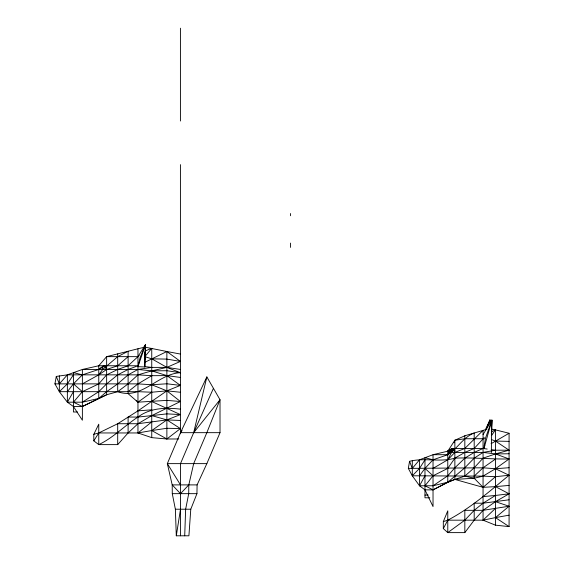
<?xml version="1.0" encoding="UTF-8"?>
<svg xmlns="http://www.w3.org/2000/svg" width="564" height="564" viewBox="0 0 564 564"><rect width="100%" height="100%" fill="white"/><g stroke="black" fill="none" stroke-linecap="round" stroke-linejoin="round"><path stroke-width="0.85" d="M180.501 535.8L180.501 463.629L193.678 432.666L220.016 399.735L220.016 432.666L206.847 463.629L197.097 484.899L196.942 493.662L190.78 509.214L188.912 535.8L176.299 535.8L175.369 509.214L172.281 493.662L172.203 484.899L167.332 463.629L180.501 432.666L206.847 376.921L220.016 399.735L206.847 432.666L193.678 463.629L188.799 484.899L188.721 493.662L185.641 509.214L184.71 535.8M491.314 452.638L491.893 420.088L483.059 434.548M145.244 349.856L145.434 344.766L140.112 357.597L137.961 366.671L144.856 366.974L145.434 344.766L137.961 356.645L128.106 365.761L117.7 369.462L106.638 374.849L98.763 383.88L82.379 391.677L73.419 402.181L82.379 406.503L106.638 394.758L117.7 391.677L128.106 383.88L137.961 374.849L151.751 370.872L166.873 367.368L180.417 361.432L166.873 351.506L144.856 347.128M491.533 433.103L491.893 420.088L485.632 437.798L484.116 446.018M144.856 360.036L145.145 352.401M145.343 347.424L145.434 344.9L143.566 347.84M491.519 427.935L491.893 420.088L483.99 448.436M144.856 355.024L145.004 352.458M145.244 348.185L145.434 344.766L137.961 366.671M489.841 422.605L490.003 419.983L485.251 429.944M489.756 421.71L490.003 419.983L486.767 427.843M176.299 535.8L180.501 509.214M408.322 468.388L409.556 461.31C424.424 457.439 440.146 462.529 454.866 458.165C472.977 457.334 490.997 459.3 509.08 458.969L495.474 468.733L483.059 476.122L474.19 478.244L454.866 479.414L447.781 482.206L433.032 489.869L424.974 489.869L419.524 485.773L412.305 475.79L408.322 468.388L483.059 467.803L495.474 468.733L509.08 467.704M117.7 353.868L117.7 391.677C141.529 400.454 157.835 373.636 180.417 372.705L166.873 370.717L151.751 370.872L137.961 369.462L82.379 369.462L67.363 374.849L67.363 402.181L82.379 402.181L98.763 391.677L106.638 383.88L117.7 374.849L128.106 369.462L137.961 365.761L98.763 365.761L82.379 369.462L82.379 420.222L73.419 406.503L67.363 402.181L59.347 391.677L54.919 383.88L56.287 376.428L67.363 374.849L137.961 374.849L151.751 375.694L166.873 375.603L180.417 377.45M206.847 376.921L193.678 432.666L213.432 388.328M454.147 442.719L454.866 440.251L464.828 435.782L486.936 429.246M487.789 425.63L490.003 419.983L490.327 423.437M509.08 493.81L495.474 495.453L483.059 503.201L474.19 510.321L464.828 520.17L447.781 532.62L443.318 528.588L443.318 521.63L447.781 510.801L447.781 532.62L464.828 532.62L474.19 520.17L483.059 510.321L495.474 501.664L509.08 493.81L495.474 486.633L483.059 487.331L454.866 479.414L447.781 482.34L433.032 489.869L424.974 485.773L433.032 475.79L447.781 468.388L454.866 458.165L464.828 452.42L474.19 448.472L484.3 437.551M144.44 347.283L145.434 344.9M419.524 475.79L424.974 468.388L433.032 459.808L447.781 454.697L451.158 450.446L452.06 448.472L483.059 448.472L487.197 449.05M447.781 459.808L453.463 448.472L453.632 450.446L454.866 452.42L447.781 459.808L433.032 468.388M180.417 409.147C165.767 407.412 150.214 407.8 137.961 417.057C124.461 425.742 113.498 437.678 98.763 444.622L93.807 440.844L93.807 434.322L98.763 424.177L98.763 444.622L117.7 444.622L128.106 432.955L137.961 423.726L151.751 415.612L180.417 401.505L166.873 390.852L151.751 384.747L137.961 383.88L54.919 383.88M450.629 450.544L452.06 448.472L449.917 450.446L447.781 454.697L433.032 454.697L419.524 459.808L412.305 468.388L409.556 461.31M443.318 528.588L447.781 520.17C470.355 508.375 489.524 491.336 509.08 475.248L495.474 468.733M82.379 383.88L98.763 374.849L102.697 369.462L102.514 367.608L103.515 365.761L98.763 369.462L82.379 374.849L73.419 383.88L67.363 391.677M491.589 439.617L495.474 441.069L509.08 450.185L495.474 450.213L483.059 452.42L474.19 458.165L464.828 467.803L447.781 482.206L433.032 485.773L419.524 485.773L424.974 475.79M67.363 402.181L73.419 391.677M93.807 440.844L98.763 432.955L117.7 423.726L137.961 410.867L166.873 390.852L180.417 385.395L166.873 375.603L151.751 370.872M449.205 452.617L447.781 454.697C457.517 448.613 463.016 437.361 474.19 432.99L474.19 478.244L483.059 487.331L495.474 476.707L509.08 475.248M424.974 459.808L419.524 468.388L412.305 475.79L483.059 476.122L495.474 476.707M433.032 485.773L447.781 475.79L454.866 467.803L464.828 458.165L474.19 452.42L483.059 448.472L484.829 445.694M447.781 482.34L447.781 451.186L454.866 440.251L464.828 438.743L484.61 438.743M73.419 374.849L67.363 383.88L59.347 391.677L59.347 375.864M491.653 435.337L495.474 429.881L509.08 433.265L509.08 526.607L495.474 525.169L483.059 520.17L447.781 520.17L443.318 521.63M102.697 369.462L117.7 356.645L128.106 351.252L128.106 393.665L137.961 402.181L166.873 400.377L180.417 401.505M181.023 431.968L182.073 430.558M178.725 438.989L166.873 438.989L151.751 437.643L151.751 348.333L144.856 356.645L151.751 358.824L166.873 367.368L180.417 372.705M67.363 374.849L59.347 383.88L56.287 376.428M188.799 484.899L180.501 493.662L172.203 484.899L197.097 484.899M483.059 520.17L495.474 508.354L509.08 506.246L495.474 517.611L483.059 520.17L483.059 430.346L464.828 448.472L454.866 452.42M474.19 476.122L483.059 467.803L495.474 459.068M128.106 356.645L117.7 365.761L106.638 369.462L98.763 374.849M449.917 450.446L451.158 450.446L453.463 448.472M139.216 355.63L137.961 356.645L106.638 356.645L98.763 365.761L98.763 398.572M93.807 434.322L98.763 432.955L137.961 432.955L151.751 421.886L166.873 419.905L180.417 420.462M128.106 391.677L137.961 383.88L151.751 375.694M144.088 347.311L137.961 348.771L137.961 432.955L151.751 430.558L166.873 438.989L180.417 428.584L166.873 419.905L151.751 415.612L137.961 417.057L128.106 417.057L128.106 432.955M98.763 369.462L105.073 365.761L105.264 367.608L106.638 369.462M180.417 392.255L166.873 390.852L151.751 392.227L137.961 402.181L136.22 400.327M449.353 450.58L447.781 451.186L452.06 448.472L447.781 451.186L433.032 454.697L433.032 506.578L424.974 489.869M483.059 448.472L484.518 447.597M491.089 443.685L509.08 433.265M447.781 451.186L451.792 448.859M144.856 362.292L166.873 351.506L180.417 354.058M491.589 431.7L495.474 429.881L495.474 525.169M144.856 351.069L151.751 348.333M151.751 401.526L180.417 414.589L166.873 419.905L151.751 430.558L166.873 428.273L180.417 428.584M453.294 449.071L454.866 448.472M509.08 450.185L495.474 453.921L483.059 458.165L474.19 467.803L464.828 476.122L454.866 479.414L454.866 440.251M137.961 348.771L106.638 356.645L106.638 394.758L82.379 406.503L73.419 406.503M82.379 402.181L98.763 398.431L106.638 391.677L117.7 383.88L128.106 374.849L137.961 369.462L151.751 367.397L166.873 367.368L180.417 369.448M509.08 515.172L495.474 517.611L509.08 526.607M495.474 508.354L483.059 510.321L464.828 510.321L464.828 532.62M474.19 520.17L474.19 503.201L483.059 503.201L509.08 499.796M151.751 421.886L137.961 423.726L117.7 423.726L117.7 444.622M151.751 415.612L166.873 413.863L180.417 414.589M483.059 496.602L495.474 495.453M495.474 486.633L509.08 485.407M137.961 410.867L151.751 409.795M151.751 384.747L166.873 383.788L180.417 385.395M451.158 450.446L451.327 452.42L483.059 452.42L495.474 453.921L509.08 453.759M101.139 367.608L102.514 367.608M105.264 367.608L106.638 367.608M59.347 391.677L137.961 391.677L151.751 392.227M77.494 411.988L73.419 411.988L73.419 372.621L82.379 374.849M180.501 432.666L220.016 432.666M453.632 450.446L454.866 450.446M206.847 463.629L167.332 463.629L180.501 484.899M172.281 493.662L196.942 493.662M424.974 495.079L428.196 495.079M429.81 497.793L424.974 497.793L424.974 457.693L433.032 459.808M175.369 509.214L190.78 509.214M151.751 358.824L166.873 359.106L180.417 361.432M495.474 441.069L509.08 441.365M144.856 366.579L151.751 367.397M491.336 449.635L495.474 450.213M491.589 429.077L495.474 429.881M474.19 478.244L464.828 476.122L464.828 435.782M495.474 501.664L509.08 506.246M137.961 432.955L151.751 437.643M495.474 453.921L509.08 458.969M73.419 383.88L82.379 391.677M424.974 468.388L433.032 475.79M419.524 459.808L419.524 485.773M412.305 460.781L412.305 475.79M290.523 213.523L290.523 215.751M290.523 243.091L290.523 247.406M180.417 28.2L180.417 121.013M180.417 164.639L180.417 433.786M166.873 351.506L166.873 438.989M144.856 351.851L144.856 366.974"/></g></svg>
